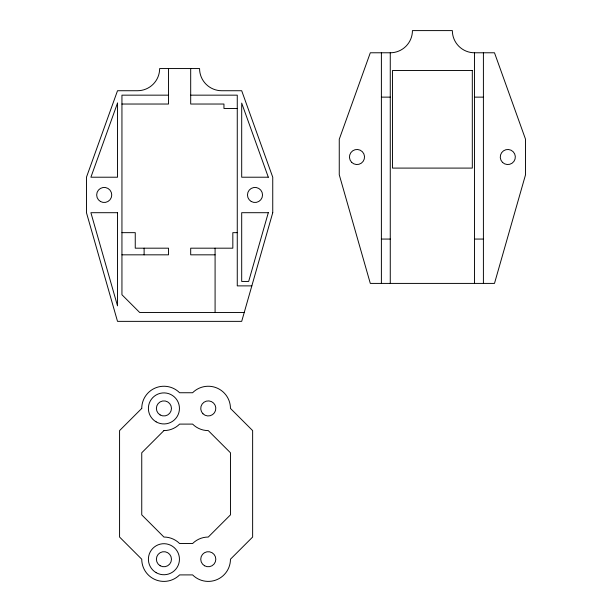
<?xml version="1.0" encoding="UTF-8"?>
<svg xmlns="http://www.w3.org/2000/svg" width="612" height="612" viewBox="0 0 612 612"><rect width="100%" height="100%" fill="white"/><g stroke="black" fill="none" stroke-linecap="round" stroke-linejoin="round"><path stroke-width="0.92" d="M390.265 52.777L370.306 52.777L339.255 139.268L339.255 174.749L370.306 283.41L494.488 283.41L525.54 174.749L525.54 139.268L494.488 52.777L474.529 52.777A22.177 22.177 0 0 1 452.352 30.6L412.434 30.6A22.177 22.177 0 0 1 390.265 52.777L390.265 283.41M168.514 95.158L121.941 95.158L121.941 294.747L139.689 312.495L244.234 312.495M190.692 95.158L237.265 95.158L237.265 285.88L251.838 285.88M381.391 97.132L390.265 97.132M474.529 97.132L483.404 97.132M121.941 104.032L168.514 104.032L168.514 68.552M237.265 108.469L223.954 108.469L223.954 104.032L190.692 104.032L190.692 68.552M121.941 232.659L135.252 232.659L135.252 248.181L168.514 248.181L168.514 254.829L121.941 254.829M237.265 232.659L232.828 232.659L232.828 248.181L190.692 248.181L190.692 254.829L215.087 254.829M381.391 239.062L390.265 239.062M474.529 239.062L483.404 239.062M483.404 52.777L483.404 283.41M474.529 52.777L474.529 283.41M381.391 52.777L381.391 283.41M215.087 248.181L215.087 312.495M144.118 248.181L144.118 254.829M268.308 212.701L248.671 281.443L241.694 281.443L241.694 212.701L268.308 212.701M272.745 212.701L241.694 321.361L117.512 321.361L86.46 212.701L86.46 177.212L117.512 90.729L137.47 90.729A22.177 22.177 0 0 0 159.648 68.552L199.566 68.552A22.177 22.177 0 0 0 221.735 90.729L241.694 90.729L272.745 177.212L272.745 212.701M117.512 103.084L90.897 177.212L117.512 177.212L117.512 103.084M141.747 408.426L119.57 430.603L119.57 537.045L141.747 559.223A22.177 22.177 0 0 0 179.607 574.905L192.596 574.905A22.177 22.177 0 0 0 230.456 559.223L252.634 537.045L252.634 430.603L230.456 408.426A22.177 22.177 0 0 0 192.596 392.743L179.607 392.743A22.177 22.177 0 0 0 141.747 408.426M163.924 430.603L141.747 452.773L141.747 514.868L163.924 537.045A22.177 22.177 0 0 1 179.607 543.54L192.596 543.54A22.177 22.177 0 0 1 208.279 537.045L230.456 514.868L230.456 452.773L208.279 430.603A22.177 22.177 0 0 1 192.596 424.101L179.607 424.101A22.177 22.177 0 0 1 163.924 430.603M472.311 70.518L392.476 70.518L392.476 168.093L472.311 168.093L472.311 70.518M268.308 177.212L241.694 177.212L241.694 103.084L268.308 177.212M117.512 212.701L90.897 212.701L117.512 305.839L117.512 212.701M202.947 413.758A7.543 7.543 0 0 0 215.562 410.377A7.543 7.543 0 0 0 206.328 401.143A7.543 7.543 0 0 0 202.947 413.758M204.507 565.756A7.543 7.543 0 0 0 215.814 559.223A7.543 7.543 0 0 0 204.507 552.697A7.543 7.543 0 0 0 204.507 565.756M160.153 414.951A7.543 7.543 0 0 0 171.467 408.426A7.543 7.543 0 0 0 160.153 401.893A7.543 7.543 0 0 0 160.153 414.951M156.159 421.867A15.522 15.522 0 0 0 179.446 408.426A15.522 15.522 0 0 0 156.159 394.977A15.522 15.522 0 0 0 156.159 421.867M156.159 572.664A15.522 15.522 0 0 0 179.446 559.223A15.522 15.522 0 0 0 156.159 545.782A15.522 15.522 0 0 0 156.159 572.664M160.153 565.756A7.543 7.543 0 0 0 171.467 559.223A7.543 7.543 0 0 0 160.153 552.697A7.543 7.543 0 0 0 160.153 565.756M351.663 162.341A7.543 7.543 0 0 0 364.278 158.959A7.543 7.543 0 0 0 355.044 149.726A7.543 7.543 0 0 0 351.663 162.341M502.467 162.341A7.543 7.543 0 0 0 515.082 158.959A7.543 7.543 0 0 0 505.849 149.726A7.543 7.543 0 0 0 502.467 162.341M251.234 201.486A7.543 7.543 0 0 0 262.54 194.953A7.543 7.543 0 0 0 251.234 188.427A7.543 7.543 0 0 0 251.234 201.486M100.437 201.486A7.543 7.543 0 0 0 111.744 194.953A7.543 7.543 0 0 0 100.437 188.427A7.543 7.543 0 0 0 100.437 201.486"/></g></svg>
